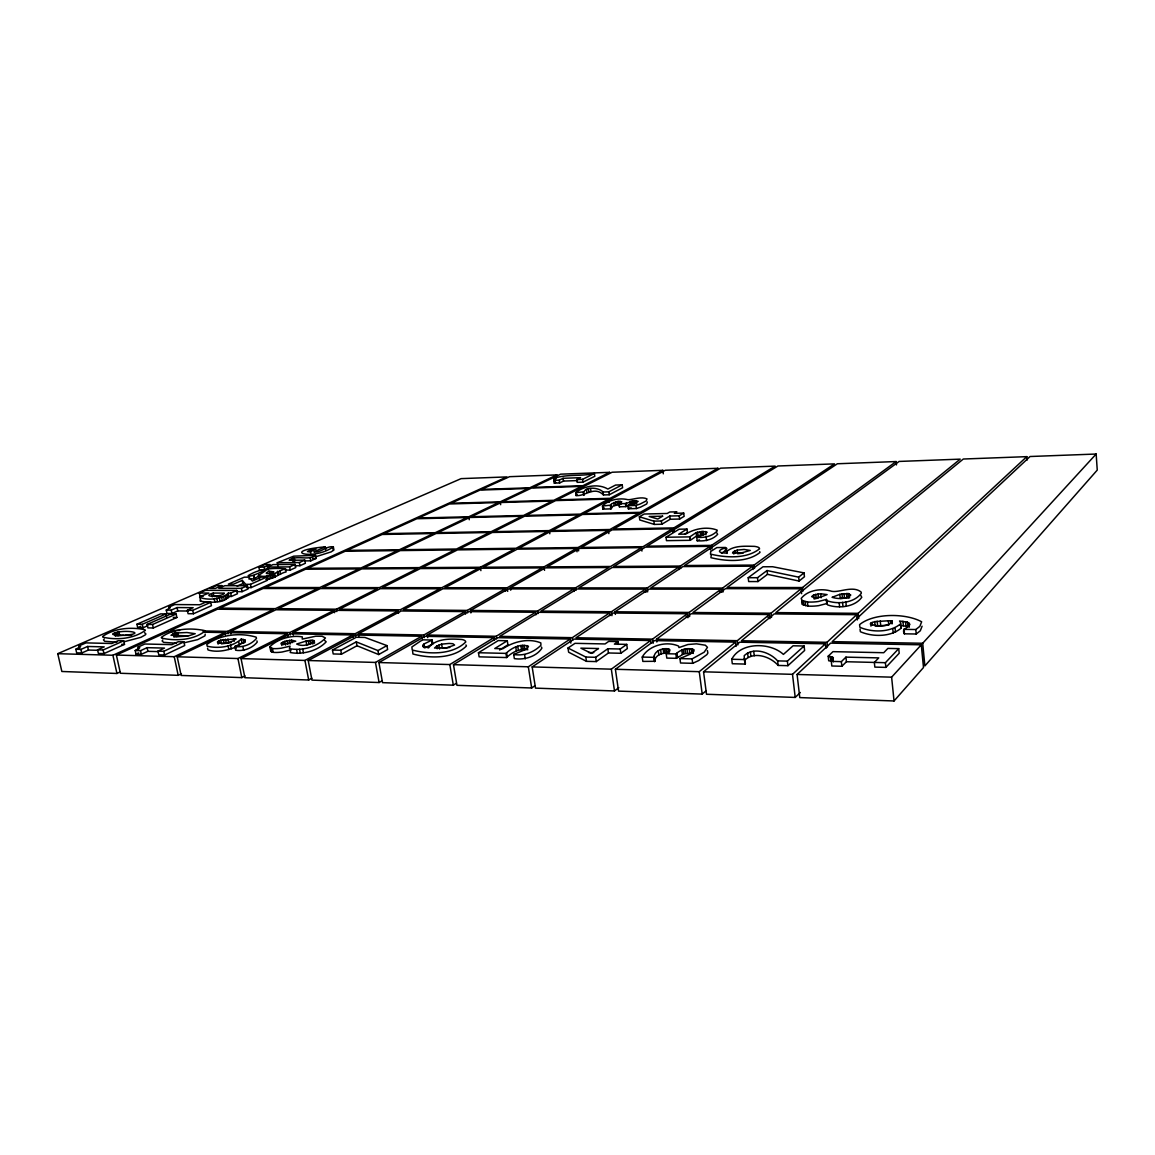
<?xml version="1.0" encoding="UTF-8"?>
<svg xmlns="http://www.w3.org/2000/svg" width="1155" height="1155" viewBox="0 0 1155 1155"><rect width="100%" height="100%" fill="white"/><g stroke="black" fill="none" stroke-linecap="round" stroke-linejoin="round"><path stroke-width="1.5" d="M584.04 495.134C581.485 485.851 598.81 486.977 603.026 492.016L608.815 491.828L622.198 484.826L622.603 487.742L609.219 494.773L603.444 494.961C594.32 485.591 584.964 496.636 576.085 495.553L575.652 492.651C584.026 485.851 598.434 483.339 607.862 489.056L615.572 485.057L622.198 484.826M922.08 626.212L920.304 630.774L916.233 634.008L904.351 633.821C901.016 627.901 908.595 628.565 909.895 624.306L907.469 622.155L899.543 620.986L900.727 622.906L900.987 628.306C890.39 637.156 872.574 637.011 860.36 631.713L860.027 628.999M654.885 660.342C655.708 654.437 663.418 652.589 668.572 653.181L667.994 648.865C660.905 647.58 650.727 652.835 655.087 661.295L642.844 661.425L642.238 657.065C648.792 645.226 666.854 640.736 678.635 646.121L678.938 647.58L687.961 644.504L696.451 643.84L705.359 645.212L707.452 647.334L704.204 652.171L692.105 658.884L679.948 658.581L680.54 662.999L692.697 663.317L698.631 660.588L706.846 654.654L707.885 653.051L707.38 650.51M900.987 628.306L901.16 627.309M207.553 648.2L207.987 649.933C217.14 652.763 227.405 650.453 236.14 646.988M647.378 501.949L646.685 503.97L640.678 507.059L636.477 508.547L628.32 508.749L627.887 505.659L636.044 505.442L640.26 503.97L646.266 500.895L646.973 498.888C641.213 496.101 631.799 500.043 627.872 499.682C619.484 497.646 608.685 499.667 602.462 506.034L602.896 509.095L610.807 508.893L611.414 503.825L618.156 501.385L621.751 501.804L618.921 503.724L619.354 506.785L625.88 506.626L630.168 504.533L635.308 503.71L634.889 500.649L625.461 503.551L618.921 503.724M203.179 596.327L199.988 596.312L199.31 593.035L208.867 593.064L200.032 596.644L200.393 601.134C207.12 602.564 230.495 604.426 228.3 593.136L230.682 593.136L236.775 590.436L237.439 593.742L231.361 596.456L228.964 596.456M199.598 597.279C207.553 600.658 221.688 599.416 228.3 593.136M217.645 641.646L217.472 642.353C223.608 644.23 230.971 642.801 236.14 638.946L220.764 640.159L217.645 641.646L218.151 644.115M412.595 650.944L412.927 653.99C429.761 658.581 453.366 659.072 466.403 646.006A19.014 5.226 -9.9 0 0 465.941 644.981M731.75 659.26C740.658 641.92 770.067 642.137 783.408 654.394L793.081 645.789L804.111 646.006L804.631 650.467L787.912 665.684L778.181 665.439C770.371 656.574 754.201 651.045 744.773 660.155L744.946 664.067L732.313 663.735L731.75 659.26L744.383 659.563L744.21 655.679C753.652 646.656 769.779 652.07 777.633 660.891L787.364 661.122L804.111 646.006M870.668 623.224L870.35 624.047C876.703 626.515 887.026 627.382 892.007 621.78L891.978 620.87L888.354 620.784L874.696 621.621L870.668 623.224L870.971 626.14M270.934 649.673L270.804 651.362L273.158 652.315A14.712 3.71 -11.3 0 0 282.109 652.012L290.627 649.991M269.794 646.786C277.72 638.874 291.248 634.889 302.365 636.896L302.235 639.105L315.777 636.203L322.13 636.246L325.465 638.008C317.091 647.103 301.585 651.088 289.457 648.634L290.064 646.165L281.358 648.172A14.726 3.682 -11.2 0 1 272.407 648.489L269.794 646.786L270.804 651.362M265.823 579.362C274.009 579.233 278.889 573.53 286.108 571.913L285.487 568.722C272.753 567.913 259.153 568.462 248.137 575.695C250.678 578.9 278.947 561.879 258.446 575.537L259.442 579.189L258.749 574.93M802.292 601.221L802.407 604.469L807.894 606.072A15.477 4.288 -6.1 0 0 818.693 605.639L826.749 603.574L827.731 604.946C838.487 608.714 854.714 607.241 861.774 597.294L860.648 595.2M258.446 575.537C268.292 578.872 277.113 571.292 285.487 568.722M711.206 555.035L710.931 557.677C726.177 561.446 747.097 562.788 759.976 552.451L759.73 551.614M424.029 643.956L422.788 646.266L428.563 647.868C435.666 638.152 451.114 638.672 462.101 639.524A19.029 5.183 -9.9 0 1 465.739 641.992C452.63 654.986 429.082 654.495 412.219 649.976L411.887 646.959L420.608 641.025L423.149 639.841L432.143 640.029L432.822 643.985L424.722 647.926L424.029 643.956L432.143 640.029M725.643 547.47L716.822 547.586L710.744 551.455L710.469 554.082C725.759 557.793 746.606 559.121 759.542 548.842L759.297 547.99A16.82 4.086 -6.9 0 0 754.388 546.358C745.119 546.214 733.67 545.232 726.351 551.772L726.668 553.101C705.734 552.581 739.128 541.984 721.413 553.303M290.8 649.991L290.208 652.488C302.321 654.986 317.856 650.944 326.186 641.805L324.642 640.419M281.387 643.046L281.358 644.201L284.318 644.331L295.738 641.169L291.594 640.188L284.823 641.343L281.387 643.046L281.892 645.587M200.71 599.95L200.393 601.134M162.797 640L162.119 640.938L163.562 642.339L176.47 643.263M900.553 623.902C889.913 632.695 872.141 632.565 859.898 627.324L859.565 624.638C874.147 612.713 906.098 613.204 921.647 621.794L919.871 626.328L915.8 629.533L903.903 629.374M256.901 640.866L257.233 642.122C252.266 648.2 243.46 651.579 235.663 650.222L234.898 646.454L244.658 642.05L245.38 640.159L241.222 639.09L241.972 642.801L237.454 646.439M241.222 639.09C232.588 646.988 218.338 648.85 207.221 646.208L206.788 644.49C220.331 634.485 240.341 632.377 256.165 637.156L256.482 638.397C251.501 644.447 242.694 647.796 234.898 646.454M602.896 509.095L604.022 507.695M831.311 661.382L841.36 661.627L845.936 657.137L878.738 657.888L874.349 662.421L874.84 667.114L885.885 667.388L899.196 653.239L898.734 648.634L885.394 662.696L846.442 661.743L841.865 666.262L831.817 666.002L831.311 661.382L833.39 657.845L828.193 656.199L828.698 660.776L832.351 661.31L831.845 656.733M104.268 638.989L103.474 639.913L104.672 641.285L116.9 642.18M690.704 540.049L696.581 536.007L703.381 534.823L702.947 531.416L696.133 532.614L689.824 536.887L666.031 537.248L666.478 540.656L690.271 540.309L690.257 536.613M576.085 495.553L577.154 494.326M894.042 700.97L923.495 667.518L921.286 644.808L830.589 643.133L797.094 674.462L799.78 697.591L894.042 700.97L891.617 677.162L921.286 644.808M922.701 643.263L1096.153 454.031L1097.25 470.085L924.881 665.93L922.701 643.263L832.178 641.646L1030.058 456.514L1096.153 454.031M904.351 633.821L904.264 628.984M499.595 650.02L507.926 644.808L507.276 640.751L498.209 640.577L478.444 652.734L479.137 656.849L506.655 657.556C512.113 652.099 519.952 648.316 527.821 649.745M478.444 652.734L505.991 653.398C511.694 647.84 520.501 643.364 528.485 646.251L526.175 649.226L513.686 654.437L514.35 658.61C524.038 660.198 536.512 656.675 541.912 648.128L541.45 647.017M733.541 551.628L732.544 553.057L741.972 552.783L750.274 550.43L744.051 549.448L737.193 550.127L733.541 551.628L733.844 554.039M857.27 619.975L856.707 614.691L826.98 642.31L827.471 646.728L825.883 648.229L825.377 643.797L739.705 642.194L703.554 671.806L706.499 694.256L795.217 697.432L800.314 692.495M828.193 656.199L832.972 651.651L883.734 652.719L887.877 648.417L898.734 648.634M316.196 556.638L331.24 551.845L333.911 549.924L333.347 546.864C326.244 545.608 321.408 552.956 313.842 551.902L325.277 546.849L325.84 549.91M325.277 546.849C278.124 551.007 313.034 561.344 333.347 546.864M703.554 671.806L792.503 674.332L825.377 643.797M1026.809 456.644L963.299 459.026L775.828 612.598L858.151 613.334L1026.809 456.644L1027.084 460.138M736.082 646.425L735.533 642.122L654.553 640.606L615.398 669.279L618.56 691.109L702.197 694.097L706.297 690.632M615.398 669.279L699.251 671.676L735.533 642.122M656.849 641.992L656.473 639.206L737.309 640.678L769.403 614.532L769.909 618.661M801.065 588.747L725.499 588.646L692.928 612.497L771.02 613.218L801.065 588.747L801.628 593.684M802.537 587.548L960.195 459.141L899.124 461.437L727.087 587.476L802.537 587.548L802.942 591.129M799.087 581.052L804.458 576.749L804.01 572.88L772.608 566.73L762.979 566.787L748.195 577.717L748.671 581.557L757.954 581.557L767.498 574.338L799.087 581.052L798.639 577.154L804.01 572.88M679.948 658.581L690.185 654.163L693.837 651.305L694.097 649.861C688.062 646.973 680.584 649.586 675.877 653.947L666.204 653.73L666.796 658.09L676.469 658.321L683.89 653.802L691.946 653.196L691.369 648.85M248.773 578.886L254.129 578.886L258.085 576.432M651.001 643.321L650.611 640.534L573.948 639.105L532.166 666.911L535.516 688.135L614.489 690.964L618.791 687.701M666.204 653.73L670.015 649.976L667.994 648.865M642.238 657.065L653.932 657.354L654.293 655.982M748.195 577.717L757.492 577.702L767.035 570.541L798.639 577.154M656.473 639.206L691.181 613.767L769.403 614.532M532.166 666.911L611.327 669.164L650.611 640.534M687.369 613.738L613.132 613.016L575.999 637.748L652.532 639.134L687.369 613.738L687.904 617.752M615.384 614.388L615.009 611.775L689.131 612.453L721.009 589.223L721.326 591.793M752.627 566.167L682.923 566.571L650.785 587.967L722.611 588.054L752.627 566.167L753.046 569.531M896.136 461.552L837.375 463.761L684.511 565.517L754.114 565.084L896.136 461.552L896.468 464.916M436.72 646.093L434.525 648.027L446.999 647.738L454.622 645.039L452.847 643.71L449.122 643.436L441.643 644.144L436.72 646.093L437.182 648.764M618.026 641.588L608.714 641.4L605.061 643.941L575.017 643.335L568 648.027L568.635 652.214L586.466 661.339L596.298 661.584L608.454 652.979L620.841 653.268L627.324 648.605L626.732 644.375L614.402 644.129L618.026 641.588L618.416 644.389M568 648.027L585.83 657.051L595.662 657.296L607.833 648.735L620.221 649.009L626.732 644.375M570.844 643.104L570.224 639.033L497.545 637.676L453.467 664.659L456.961 685.319L531.675 687.99L534.635 685.955M615.009 611.775L649.067 589.108L721.009 589.223M453.467 664.659L528.326 666.796L570.224 639.033M609.522 612.987L538.981 612.309L499.696 636.347L572.274 637.676L609.522 612.987L609.898 615.601M645.558 589.093L577.052 588.992L540.959 611.096L611.399 611.746L645.558 589.093L645.905 591.62M678.721 567.119L612.164 567.495L578.886 587.881L647.276 587.953L678.721 567.119L679.053 569.545M710.094 546.329L645.428 547.124L613.854 566.455L680.309 566.066L710.094 546.329L710.527 549.823M711.552 545.362L834.502 463.877L777.921 465.999L646.988 546.171L711.552 545.362L712 548.842M702.947 531.416L707.178 532.238L703.843 534.779L696.725 537.306L697.172 540.742L699.482 539.905M494.427 640.26L494.008 637.603L425.011 636.318L378.912 662.537L382.55 682.648L453.323 685.189L456.355 683.269M684.655 534.144L687.413 532.412L686.98 529.062L679.111 529.207L666.031 537.248M507.276 640.751L494.773 648.533L502.901 648.72C513.571 641.501 528.687 637.863 540.814 642.902L540.93 645.27C533.899 652.272 523.619 656.329 513.686 654.437M686.98 529.062L678.678 534.216L685.709 534.101C694.66 528.514 707.336 526.29 717.125 530.116L717.212 530.91C712.202 536.512 703.915 537.999 696.725 537.306M378.912 662.537L449.815 664.558L494.008 637.603M427.711 637.618L427.263 635.033L496.174 636.29L535.545 612.265L535.934 614.821M470.908 612.93L470.504 610.446L537.523 611.053L573.717 588.978L574.078 591.432M510.322 587.794L575.537 587.866L608.916 567.509L545.348 567.87L510.322 587.794L510.712 590.191M641.487 547.643L610.605 566.484L547.124 566.86L579.579 548.394L641.487 547.643L641.949 551.065M672.427 528.773L643.046 546.69L581.225 547.47L612.15 529.871L672.427 528.773L672.86 532.08M673.87 527.893L775.149 466.115L720.633 468.165L613.68 529.004L673.87 527.893L674.318 531.185M679.616 519.043L684.135 516.328L683.717 513.094L674.332 513.325L676.844 511.824L669.741 511.997L667.215 513.484L644.201 514.018L639.365 516.79L639.798 519.981L654.336 524.413L661.801 524.255L670.203 519.245L679.616 519.043L679.198 515.809L683.717 513.094M813.669 594.941L811.619 596.63L814.881 597.871L820.541 597.106L827.11 594.608L820.671 593.742L813.669 594.941L814.131 598.997L818.52 597.929L818.058 593.872M639.365 516.79L653.889 521.15L661.367 520.992L669.77 516.025L679.198 515.809M422.095 638.845L421.647 636.261L356.043 635.033L308.212 660.516L311.966 680.122L379.1 682.533L382.204 680.714M427.263 635.033L468.425 611.616L535.545 612.265M470.504 610.446L508.417 588.877L573.717 588.978M308.212 660.516L375.462 662.436L421.647 636.261M358.859 636.304L358.397 633.777L423.899 634.976L465.147 611.587L465.566 614.07M505.226 588.877L442.885 588.776L403.384 609.826L467.226 610.418L505.226 588.877L505.601 591.273M507.146 587.78L542.244 567.885L481.462 568.231L444.892 587.707L507.146 587.78L507.709 591.374M576.547 548.437L517.252 549.159L483.31 567.235L544.019 566.874L576.547 548.437L577.038 551.787M608.396 530.376L550.531 531.43L518.942 548.264L578.15 547.528L608.396 530.376L608.844 533.624M378.681 654.553L387.632 649.529L386.925 645.587L364.966 637.445L356.332 637.271L332.467 650.034L333.203 653.947L341.49 654.163L356.996 645.746L378.681 654.553L377.959 650.583L356.289 641.877L340.754 650.236L332.467 650.034M377.959 650.583L386.925 645.587M628.32 508.749L631.135 507.825M627.887 505.659L638.138 501.357L634.889 500.649M353.315 637.502L352.853 634.976L290.425 633.806L241.049 658.61L244.918 677.725L308.688 680.006L311.836 678.274M619.354 506.785L620.105 506.381M555.266 481.216L554.169 481.202L553.765 478.43L555.988 478.69L553.866 480.35L554.285 483.137L555.786 482.328M602.462 506.034L610.692 505.168M358.397 633.777L401.218 610.981L465.147 611.587M241.049 658.61L304.934 660.429L352.853 634.976M293.327 635.048L292.85 632.594L355.206 633.72L398.1 610.937L398.518 613.377M480.336 567.264L514.35 549.188L457.524 549.881L422.239 567.61L480.336 567.264L480.899 570.642M549.347 530.607L578.886 514.913L524.601 516.198L493.864 531.632L549.347 530.607L549.823 533.783M608.714 499.076L580.388 514.119L526.16 515.404L555.671 500.591L608.714 499.076L609.19 502.382M662.84 470.33L610.143 498.31L557.143 499.841L612.121 472.236L662.84 470.33L663.302 473.824M287.855 636.217L287.378 633.749L227.882 632.637L177.191 656.791L181.147 675.444L241.799 677.61L245.004 675.964M269.418 571.263C261.131 574.338 271.411 574.425 273.836 571.855L269.418 571.263L270.039 574.454M575.652 492.651L583.463 491.9M292.85 632.594L337.13 610.36L398.1 610.937M177.191 656.791L237.944 658.523L287.378 633.749M230.87 633.864L230.379 631.453L289.804 632.536L334.142 610.331L334.589 612.699M336.394 609.205L377.382 588.675L320.426 588.574L278.24 608.671L336.394 609.205L336.827 611.573M553.866 480.35L559.237 480.162L563.106 478.3L580.575 477.665L576.749 479.542L577.168 482.342L583.001 482.14L594.811 476.279L594.406 473.492C581.239 476.654 566.6 473.853 553.765 478.43M138.614 649.5L138.095 647.074L139.784 647.738L135.193 650.525L136.001 654.192L138.672 652.878M576.749 479.542L582.596 479.339L594.406 473.492M175.315 631.669L168.226 631.525L116.381 655.044L120.409 673.264L178.188 675.329L181.407 673.755M554.285 483.137L559.655 482.949L563.524 481.072L577.486 480.581M230.379 631.453L275.93 609.768L334.142 610.331M619.239 501.328L619.658 504.36L612.959 506.121L611.212 508.676M116.381 655.044L174.232 656.704L224.98 632.594L225.47 634.99M202.674 630.948L227.477 631.41L273.085 609.739L217.443 609.205L170.781 630.37L179.631 630.529M468.771 516.776L498.686 502.555L449.411 503.97L418.543 517.974L468.771 516.776L469.248 519.736M500.216 501.833L528.326 488.478L480.018 490.081L450.984 503.248L500.216 501.833L500.664 504.706M166.262 610.071L170.319 607.703L168.702 607.184L174.737 604.556L199.829 604.744L205.417 602.275L210.759 602.318L211.452 605.682L193.448 613.753L188.077 613.695L187.355 610.288L193.174 607.703L177.062 607.559L171.214 610.129L166.262 610.071L166.984 613.449L171.922 613.507L177.769 610.937L188.51 611.038M135.193 650.525L140.535 650.669L147.089 647.666L164.501 648.099L157.99 651.131L158.784 654.842L164.602 655.001L184.713 645.544L183.948 641.877L178.173 641.747L171.951 644.649L144.837 643.999L138.095 647.074M98.377 650.308L88.415 650.048L81.745 652.994L76.649 652.849L75.84 649.254L80.605 646.54L79.089 645.89L79.623 648.258M157.99 651.131L163.808 651.29L183.948 641.877M57.75 653.687L112.901 655.26L506.901 476.914L461.119 478.632L57.75 653.687L61.85 671.488L116.944 673.466L120.207 671.936M136.001 654.192L141.343 654.351L147.869 651.333L158.322 651.608M75.84 649.254L80.937 649.399L87.607 646.468L104.224 646.887L97.569 649.832L98.392 653.456L103.936 653.615L124.495 644.389L123.701 640.808L118.2 640.693L111.833 643.508L85.961 642.887L79.089 645.89M236.833 591.649L242.045 591.663L248.036 588.978L247.372 585.701L224.821 585.686L218.771 588.328L241.395 588.371L247.372 585.701M246.448 587.592L251.111 587.606L267.498 580.258L266.863 577.024L261.492 577.038L252.368 581.081L248.801 577.154L244.311 577.168L228.344 584.141L233.584 584.141L242.247 580.344L245.798 584.329L250.462 584.329L266.863 577.024M285.112 570.079L290.223 570.065L295.752 567.581L295.146 564.42L273.056 564.578L267.469 567.033L268.09 570.18M294.857 565.733L299.939 565.705L305.368 563.265L304.776 560.132L289.154 560.262C296.604 554.501 307.865 561.157 315.532 555.338L316.124 558.442L310.753 560.854L304.516 560.911M153.297 627.988L176.874 617.477L176.152 614.041L170.825 613.984L147.176 624.422L147.927 627.887L153.297 627.988L152.547 624.494L147.176 624.422M97.569 649.832L103.127 649.991L123.701 640.808M267.469 567.033L289.616 566.888L295.146 564.42M277.893 565.849L277.287 562.73L299.347 562.543L304.776 560.132M187.355 610.288L192.741 610.345L210.759 602.318M166.652 617.333L165.93 613.926L160.661 613.868L136.925 624.249L137.676 627.714L143.003 627.8L147.725 625.707M237.122 586.119L242.897 583.564L245.264 586.249M152.547 624.494L176.152 614.041M137.676 627.714L140.838 626.313M269.231 568.318L264.798 570.267L264.177 567.119L270.097 564.535L264.798 564.578L258.864 567.148L259.485 570.296L263.022 570.267M136.925 624.249L142.253 624.335L165.93 613.926M277.287 562.73L293.76 556.161L315.532 555.338M199.31 593.035L205.475 590.349L236.775 590.436M173.322 633.662L171.012 635.293L188.496 635.9L195.209 633.691L186.951 632.521L176.051 632.998L173.322 633.662L174.073 637.242M697.172 540.742C704.362 541.464 712.664 539.948 717.645 534.332L716.822 532.859M211.596 593.612C201.288 597.323 223.088 596.947 224.373 593.121L213.227 593.078L211.596 593.612L212.275 596.904M124.985 635.236C144.851 633.518 130.544 630.038 118.936 631.929C100.716 635.827 127.397 635.365 131.771 635.337M310.291 549.953L307.49 551.57L309.742 551.96L316.08 549.159L310.291 549.953L310.868 553.014M839.844 594.349L832.062 597.308C838.01 599.127 845.994 599.387 850.787 595.042L848.102 593.526L839.844 594.349L840.291 598.434L849.676 597.799M826.287 599.459L818.231 601.524A15.491 4.245 -6.1 0 1 807.417 601.957L801.945 600.383L801.195 598.406C807.908 589.844 821.783 588.039 831.658 591.288C839.136 592.89 852.939 585.224 861.125 592.053L861.341 593.194C854.238 603.069 838.054 604.541 827.269 600.817L826.287 599.459L826.749 603.574M306.003 641.083L296.705 644.028C302.047 646.944 309.959 644.822 314.463 641.155L312.11 640.26L306.003 641.083L306.725 644.88L308.977 644.346L308.255 640.549M231.39 642.555L221.529 643.855L220.764 640.159M187.716 636.102L175.358 636.867L174.607 633.287M123.556 635.192L116.742 635.943L115.962 632.435M888.354 620.784L888.787 625.158L875.144 625.981L874.696 621.621M124.264 641.732L140.953 637.315L145.256 634.904L145.92 633.994L144.577 632.695M184.093 642.815L197.722 639.625L204.984 635.813L205.2 634.124M743.185 553.115L737.641 553.736L737.193 550.127M449.8 647.435L442.322 648.143L441.643 644.144M312.543 558.486L316.124 558.442M258.864 567.148L264.177 567.119M644.201 591.707L647.796 591.721M719.507 591.894L723.102 591.909L722.611 588.054M220.273 596.413L213.906 596.384L213.227 593.078M856.707 614.691L774.225 613.911L741.467 640.751L826.98 642.31M686.128 616.438L689.651 616.467L689.131 612.453M767.959 617.304L771.511 617.333L771.02 613.218M173.322 617.42L176.874 617.477M203.699 632.189L224.98 632.594M588.516 652.517L593.785 652.647M121.737 644.331L124.495 644.389M797.094 674.462L891.617 677.162M899.976 625.375L907.902 626.559L907.469 622.155M241.972 642.801L244.008 643.046L243.272 639.336M80.937 649.399L81.745 652.994M87.607 646.468L88.415 650.048M103.127 649.991L103.936 653.615M114.677 632.81L115.442 636.304M112.901 655.26L116.944 673.466M118.936 631.929L119.701 635.438M117.377 632.146L118.157 635.654M140.535 650.669L141.343 654.351M142.253 624.335L143.003 627.8M147.089 647.666L147.869 651.333M163.808 651.29L164.602 655.001M174.232 656.704L178.188 675.329M177.062 607.559L177.769 610.937M177.625 632.767L178.39 636.347M171.214 610.129L171.922 613.507M176.051 632.998L176.802 636.578M192.741 610.345L193.448 613.753M218.771 640.924L219.277 643.393M221.587 597.121L222.265 600.456M230.48 645.096L231.245 648.836M227.477 631.41L227.968 633.806M227.91 638.975L228.676 642.671M219.306 597.669L219.984 601.019M228.04 645.76L228.805 649.514M225.499 639.206L226.25 642.902M216.793 598.146L217.472 601.495M223.334 639.538L224.099 643.234M214.151 598.535L214.844 601.87M242.911 646.656L243.676 650.424M230.682 593.136L231.361 596.456M238.666 641.646L239.432 645.385M228.17 593.742L228.834 597.063M227.809 594.349L228.473 597.669M226.958 594.998L227.636 598.333M225.442 595.763L226.106 599.099M235.577 646.136L236.082 648.634M237.944 658.523L241.799 677.61M233.714 638.859L234.205 641.328M223.622 596.485L224.301 599.82M241.395 588.371L242.045 591.663M244.629 639.697L245.12 642.166M250.462 584.329L251.111 587.606M242.247 580.344L242.897 583.564M272.407 648.489L273.158 652.315M270.934 648.114L271.685 651.94M253.984 575.45L254.62 578.655M253.494 575.681L254.129 578.886M287.09 640.693L287.826 644.476M273.432 574.309L274.067 577.514M272.002 574.771L272.623 577.991M284.823 641.343L285.559 645.125M270.414 575.204L271.035 578.424M282.773 642.209L283.264 644.721M268.682 575.594L269.303 578.814M266.906 575.912L267.527 579.131M299.549 649.327L300.3 653.196M296.618 649.572L297.355 653.441M279.914 571.205L280.521 574.41M291.594 640.188L292.085 642.714M289.804 632.536L290.28 634.99M277.532 571.22L278.182 574.887M277.287 572.23L277.907 575.435M289.414 640.289L290.136 644.071M274.731 573.79L275.352 576.995M293.283 558.212L293.875 561.316M292.388 558.414L292.98 561.532M289.616 566.888L290.223 570.065M302.668 648.879L303.418 652.734M304.934 660.429L308.688 680.006M299.347 562.543L299.939 565.705M314.073 640.534L314.55 643.075M313.351 640.346L313.828 642.887M312.11 640.26L312.832 644.071M294.251 558.053L294.857 561.171M310.118 640.303L310.839 644.115M310.161 557.721L310.753 560.854M340.754 650.236L341.49 654.163M332.813 547.369L333.376 550.444M355.206 633.72L355.668 636.246M356.289 641.877L356.996 645.746M375.462 662.436L379.1 682.533M431.595 640.346L432.273 644.302M423.899 634.976L424.347 637.56M423.062 644.837L423.524 647.493M438.886 645.024L439.579 649.023M449.815 664.558L453.323 685.189M467.226 610.418L467.645 612.886M496.174 636.29L496.592 638.932M506.626 652.994L507.29 657.137M505.991 653.398L506.655 657.556M522.522 645.371L523.172 649.485M520.847 645.544L521.497 649.659M517.743 646.208L518.407 650.323M515.722 646.887L516.386 651.001M527.171 645.616L527.604 648.374M528.326 666.796L531.675 687.99M524.226 645.342L524.875 649.457M524.615 654.697L525.28 658.884M537.523 611.053L537.927 613.608M544.019 566.874L544.554 570.339M572.274 637.676L572.678 640.39M563.106 478.3L563.524 481.072M575.537 587.866L575.912 590.321M585.83 657.051L586.466 661.339M559.237 480.162L559.655 482.949M595.662 657.296L596.298 661.584M578.15 547.528L578.655 550.863M588.4 488.926L588.819 491.828M586.509 489.431L586.928 492.333M611.327 669.164L614.489 690.964M607.833 648.735L608.454 652.979M582.596 479.339L583.001 482.14M583.246 492.405L583.679 495.322M620.221 649.009L620.841 653.268M611.399 611.746L611.962 615.658M590.552 488.579L590.97 491.481M608.815 491.828L609.219 494.773M610.374 505.832L610.807 508.893M603.026 492.016L603.444 494.961M620.452 501.328L620.885 504.374M618.156 501.385L618.589 504.432M617.16 501.515L617.579 504.562M615.398 501.905L615.817 504.952M613.724 502.497L614.157 505.544M636.044 505.442L636.477 508.547M647.276 587.953L647.623 590.465M652.532 639.134L653.109 643.321M633.344 500.736L633.763 503.797M654.481 656.935L655.087 661.295M653.932 657.354L654.539 661.714M631.987 500.923L632.42 503.97M630.803 501.169L631.222 504.23M629.735 501.487L630.168 504.533M628.349 505.399L628.768 508.489M626.27 503.104L626.703 506.179M625.461 503.551L625.88 506.626M666.19 648.749L666.782 653.066M664.616 648.778L665.193 653.095M663.143 648.966L663.735 653.282M660.617 649.615L661.209 653.932M658.278 650.698L658.87 655.015M636.304 500.635L636.723 503.696M676.989 653.095L677.581 657.455M675.877 653.947L676.469 658.321M653.889 521.15L654.336 524.413M669.164 649.11L669.553 651.998M669.77 516.025L670.203 519.245M686.98 648.792L687.557 653.124M685.016 649.038L685.594 653.384M683.312 649.457L683.89 653.802M681.797 650.02L682.374 654.365M661.367 520.992L661.801 524.255M699.251 671.676L702.197 694.097M692.74 649.081L693.318 653.441M680.309 566.066L680.642 568.477M692.105 658.884L692.697 663.317M689.261 648.735L689.838 653.08M689.824 536.887L690.271 540.309M705.561 531.517L705.994 534.924M706.138 537.162L706.586 540.612M701.489 531.488L701.937 534.895M700.118 531.647L700.551 535.039M697.663 532.137L698.096 535.53M696.133 532.614L696.581 536.007M744.86 659.159L745.423 663.649M744.34 658.379L744.946 664.067M726.769 551.051L727.073 553.447M737.309 640.678L737.843 644.966M725.282 547.715L725.73 551.282M753.724 651.319L754.258 655.766M750.36 651.896L750.909 656.343M735.042 550.82L735.331 553.231M747.559 652.864L748.108 657.311M754.114 565.084L754.518 568.448M767.035 570.541L767.498 574.338M777.633 660.891L778.181 665.439M757.492 577.702L757.954 581.557M787.364 661.122L787.912 665.684M792.503 674.332L795.217 697.432M803.259 601.105L803.721 605.206M801.945 600.383L802.407 604.469M807.417 601.957L807.894 606.072M805.107 601.64L805.569 605.74M830.301 656.387L830.806 660.978M820.671 593.742L821.118 597.799M815.675 594.291L816.123 598.348M841.36 661.627L841.865 666.262M826.504 599.459L826.966 603.574M832.856 657.209L833.376 661.801M846.442 593.468L846.875 597.568M845.85 601.842L846.297 606M844.002 593.555L844.435 597.64M841.981 593.8L842.428 597.9M842.529 602.332L842.977 606.49M845.936 657.137L846.442 661.743M839.165 602.607L839.613 606.765M858.151 613.334L858.714 618.618M849.243 593.699L849.531 596.428M848.102 593.526L848.535 597.626M872.141 622.343L872.444 625.245M885.394 662.696L885.885 667.388M880.24 620.957L880.688 625.317M877.179 621.231L877.641 625.591M895.038 627.844L895.486 632.276M891.978 620.87L892.281 623.787M892.757 628.623L893.205 633.056M890.75 620.841L891.054 623.743M905.534 621.65L905.968 626.039M902.936 621.26L903.369 625.635M915.8 629.533L916.233 634.008M908.87 622.776L909.303 627.194M204.81 631.28C193.145 640.361 175.632 641.169 161.613 638.123L161.354 637.343C173.178 628.464 190.373 627.67 204.464 630.529L204.81 631.28M145.169 630.471C133.475 638.932 116.612 640.303 102.838 637.156L102.694 636.405C114.533 628.118 131.107 626.79 144.938 629.749L145.169 630.471M598.449 648.533L591.432 653.412L580.85 648.157L598.449 648.533M662.624 516.184L657.773 519.028L649.168 516.487L662.624 516.184M638.816 513.138L609.927 529.51L552.133 530.578L582.365 514.466L638.816 513.138M717.934 468.28L640.245 512.329L583.867 513.672L665.367 470.258L717.934 468.28M439.838 588.776L400.265 609.797L339.368 609.234L380.298 588.675L439.838 588.776M478.488 568.246L441.845 587.707L382.363 587.635L420.319 568.578L478.488 568.246M547.73 531.459L516.083 548.279L459.315 548.986L492.203 532.469L547.73 531.459M417.46 568.592L379.461 587.635L322.563 587.563L361.746 568.895L417.46 568.592M454.738 549.924L419.395 567.625L363.724 567.957L400.207 550.589L454.738 549.924M489.475 532.513L456.528 549.015L402.056 549.693L436.114 533.48L489.475 532.513M521.93 516.256L491.149 531.675L437.846 532.657L469.71 517.483L521.93 516.256M552.335 501.039L523.504 515.477L471.327 516.718L501.198 502.497L552.335 501.039M581.543 486.399L553.794 500.303L502.728 501.761L531.502 488.06L581.543 486.399M609.609 472.337L582.914 485.706L532.931 487.381L560.651 474.171L609.609 472.337M317.639 588.574L275.395 608.642L219.811 608.122L263.109 588.487L317.639 588.574M359.017 568.924L319.776 587.548L265.303 587.491L305.584 569.213L359.017 568.924M397.537 550.617L360.995 567.971L307.62 568.289L345.172 551.253L397.537 550.617M433.5 533.538L399.399 549.737L347.092 550.386L382.19 534.462L433.5 533.538M467.14 517.541L435.233 532.7L383.98 533.653L416.868 518.725L467.14 517.541M556.898 474.907L529.755 487.8L481.491 489.402L509.557 476.683L556.898 474.907M221.803 585.614L215.407 588.4L209.979 588.4L216.389 585.614L221.803 585.614"/></g></svg>
